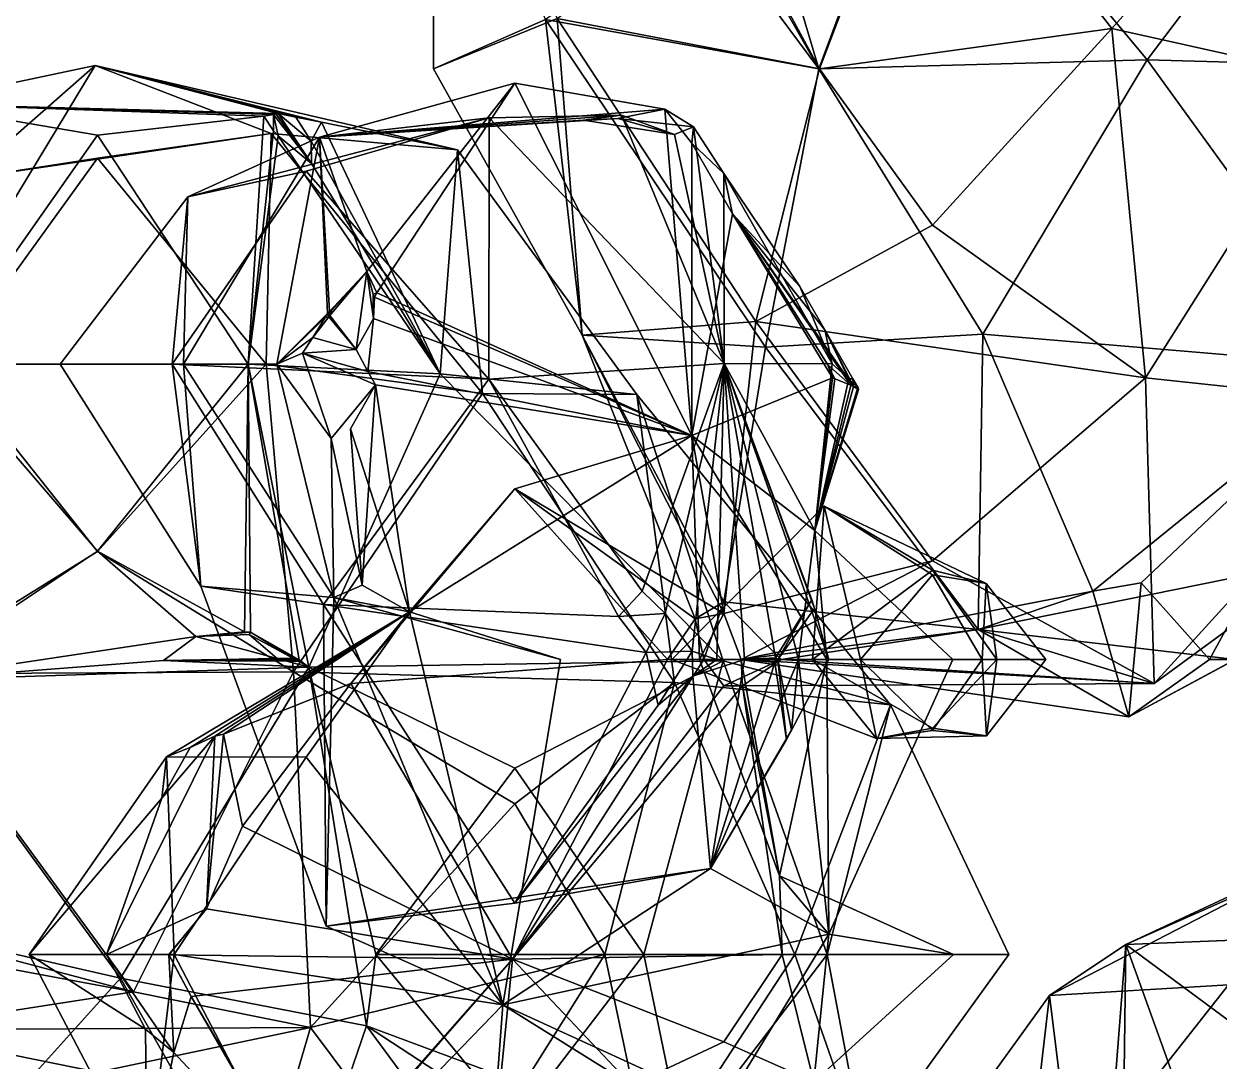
# Model space of a CAD drawing. Extents: x 290095 to 295679, y 4553756 to 4561441.
# Drawn here: x 293909.9 to 293982.1, y 4558704.5 to 4558767.1 of the extents above; entities that cross this region are included whole.
import ezdxf

# ---------------------------------------------------------------- set-up
doc = ezdxf.new("R2010")
doc.units = 0
doc.layers.add('Au_ppm_Pref_-_0_5', color=7, linetype='CONTINUOUS')

msp = doc.modelspace()

# ---------------------------------------------------------------- linework, layer by layer
at = {"layer": 'Au_ppm_Pref_-_0_5'}
for points in [[(293941.434, 4558767.357, 1877.685), (293934.716, 4558784.364, 1883.435), (293934.669, 4558764.377, 1882.766)], [(293942.127, 4558767.402, 1887.952), (293934.669, 4558764.377, 1882.766), (293934.716, 4558784.364, 1883.435)], [(294002.73, 4558764.432, 1811.5), (293988.048, 4558782.644, 1808.85), (293980.462, 4558773.089, 1812.944)], [(293989.311, 4558782.195, 1894.33), (293975.613, 4558766.813, 1893), (293964.378, 4558781.238, 1893.517)], [(293989.311, 4558782.195, 1894.33), (293989.065, 4558763.812, 1888.03), (293975.613, 4558766.813, 1893)], [(293964.378, 4558781.238, 1893.517), (293957.965, 4558764.377, 1891.918), (293952.18, 4558775.039, 1891.09)], [(293954.315, 4558776.488, 1873.91), (293957.915, 4558764.377, 1873.591), (293964.181, 4558781.224, 1872.326)], [(293957.915, 4558764.377, 1873.591), (293977.749, 4558764.909, 1870.562), (293964.181, 4558781.224, 1872.326)], [(293975.613, 4558766.813, 1893), (293957.965, 4558764.377, 1891.918), (293964.378, 4558781.238, 1893.517)], [(293964.181, 4558781.224, 1872.326), (293977.749, 4558764.909, 1870.562), (293989.168, 4558780.019, 1871.994)], [(293989.168, 4558780.019, 1871.994), (293977.749, 4558764.909, 1870.562), (293997.17, 4558764.377, 1873.436)], [(293953.338, 4558772.477, 1874.133), (293957.915, 4558764.377, 1873.591), (293954.315, 4558776.488, 1873.91)], [(293942.127, 4558767.402, 1887.952), (293952.18, 4558775.039, 1891.09), (293957.965, 4558764.377, 1891.918)], [(293957.915, 4558764.377, 1873.591), (293950.86, 4558773.881, 1874.67), (293941.434, 4558767.357, 1877.685)], [(293957.915, 4558764.377, 1873.591), (293953.338, 4558772.477, 1874.133), (293950.86, 4558773.881, 1874.67)], [(293990.22, 4558769.323, 1816.728), (294002.73, 4558764.432, 1811.5), (293980.462, 4558773.089, 1812.944)], [(293943.64, 4558748.298, 1882.766), (293934.669, 4558764.377, 1882.766), (293942.127, 4558767.402, 1887.952)], [(293941.434, 4558767.357, 1877.685), (293934.669, 4558764.377, 1882.766), (293943.64, 4558748.298, 1882.766)], [(293941.434, 4558767.357, 1877.685), (293954.697, 4558747.587, 1877.268), (293957.915, 4558764.377, 1873.591)], [(293954.697, 4558747.587, 1877.268), (293941.434, 4558767.357, 1877.685), (293943.64, 4558748.298, 1882.766)], [(293954.116, 4558749.137, 1887.967), (293942.127, 4558767.402, 1887.952), (293957.965, 4558764.377, 1891.918)], [(293954.116, 4558749.137, 1887.967), (293943.64, 4558748.298, 1882.766), (293942.127, 4558767.402, 1887.952)], [(293964.779, 4558754.938, 1891.852), (293957.965, 4558764.377, 1891.918), (293975.613, 4558766.813, 1893)], [(293977.639, 4558745.72, 1888.131), (293964.779, 4558754.938, 1891.852), (293975.613, 4558766.813, 1893)], [(293977.639, 4558745.72, 1888.131), (293975.613, 4558766.813, 1893), (293989.065, 4558763.812, 1888.03)], [(293967.814, 4558748.371, 1872.922), (293977.749, 4558764.909, 1870.562), (293957.915, 4558764.377, 1873.591)], [(293977.749, 4558764.909, 1870.562), (293967.814, 4558748.371, 1872.922), (293991.168, 4558746.394, 1870.241)], [(293991.168, 4558746.394, 1870.241), (293997.17, 4558764.377, 1873.436), (293977.749, 4558764.909, 1870.562)], [(293903.271, 4558762.272, 1870.887), (293903.269, 4558746.429, 1864.944), (293914.242, 4558764.568, 1865.021)], [(293903.269, 4558746.429, 1864.944), (293906.466, 4558757.754, 1859.009), (293914.242, 4558764.568, 1865.021)], [(293903.271, 4558762.272, 1870.887), (293914.242, 4558764.568, 1865.021), (293925.297, 4558761.686, 1870.599)], [(293924.865, 4558760.471, 1859.313), (293914.242, 4558764.568, 1865.021), (293906.466, 4558757.754, 1859.009)], [(293914.242, 4558764.568, 1865.021), (293926.356, 4558761.466, 1870.126), (293925.297, 4558761.686, 1870.599)], [(293914.242, 4558764.568, 1865.021), (293927.905, 4558761.148, 1869.376), (293926.356, 4558761.466, 1870.126)], [(293936.123, 4558759.486, 1864.948), (293927.905, 4558761.148, 1869.376), (293914.242, 4558764.568, 1865.021)], [(293924.865, 4558760.471, 1859.313), (293936.123, 4558759.486, 1864.948), (293914.242, 4558764.568, 1865.021)], [(293954.116, 4558749.137, 1887.967), (293957.965, 4558764.377, 1891.918), (293964.779, 4558754.938, 1891.852)], [(293967.814, 4558748.371, 1872.922), (293957.915, 4558764.377, 1873.591), (293954.697, 4558747.587, 1877.268)], [(293927.777, 4558760.253, 1895.645), (293930.641, 4558752.138, 1890.233), (293939.581, 4558763.513, 1888.993)], [(293927.777, 4558760.253, 1895.645), (293939.581, 4558763.513, 1888.993), (293948.628, 4558761.94, 1893.783)], [(293939.581, 4558763.513, 1888.993), (293930.641, 4558752.138, 1890.233), (293931.24, 4558750.859, 1889.279)], [(293931.24, 4558750.859, 1889.279), (293950.263, 4558742.247, 1889.515), (293939.581, 4558763.513, 1888.993)], [(293939.581, 4558763.513, 1888.993), (293950.263, 4558742.247, 1889.515), (293948.628, 4558761.94, 1893.783)], [(293977.639, 4558745.72, 1888.131), (293989.065, 4558763.812, 1888.03), (293993.427, 4558744.035, 1882.643)], [(293925.297, 4558761.686, 1870.599), (293925.147, 4558761.649, 1870.69), (293903.271, 4558762.272, 1870.887)], [(293924.998, 4558761.625, 1870.776), (293903.271, 4558762.272, 1870.887), (293925.147, 4558761.649, 1870.69)], [(293924.428, 4558761.52, 1871.139), (293903.271, 4558762.272, 1870.887), (293924.998, 4558761.625, 1870.776)], [(293924.428, 4558761.52, 1871.139), (293914.383, 4558760.363, 1875.489), (293903.271, 4558762.272, 1870.887)], [(293904.661, 4558746.559, 1875.47), (293903.271, 4558762.272, 1870.887), (293914.383, 4558760.363, 1875.489)], [(293945.788, 4558761.378, 1894.843), (293927.777, 4558760.253, 1895.645), (293948.628, 4558761.94, 1893.783)], [(293948.628, 4558761.94, 1893.783), (293950.358, 4558760.878, 1894.952), (293945.788, 4558761.378, 1894.843)], [(293948.628, 4558761.94, 1893.783), (293950.263, 4558742.247, 1889.515), (293950.257, 4558759.889, 1894.177)], [(293950.257, 4558759.889, 1894.177), (293950.358, 4558760.878, 1894.952), (293948.628, 4558761.94, 1893.783)], [(293923.472, 4558746.559, 1875.172), (293914.383, 4558760.363, 1875.489), (293924.428, 4558761.52, 1871.139)], [(293927.777, 4558760.253, 1895.645), (293938.025, 4558761.415, 1900.33), (293919.843, 4558756.654, 1900.584)], [(293919.843, 4558756.654, 1900.584), (293938.025, 4558761.415, 1900.33), (293926.982, 4558758.207, 1904.467)], [(293923.472, 4558746.559, 1875.172), (293924.428, 4558761.52, 1871.139), (293925.011, 4558760.634, 1871.119)], [(293924.998, 4558761.625, 1870.776), (293925.011, 4558760.634, 1871.119), (293924.428, 4558761.52, 1871.139)], [(293925.147, 4558761.649, 1870.69), (293927.292, 4558758.668, 1870.627), (293924.998, 4558761.625, 1870.776)], [(293927.292, 4558758.668, 1870.627), (293925.299, 4558760.331, 1871.076), (293924.998, 4558761.625, 1870.776)], [(293924.998, 4558761.625, 1870.776), (293925.299, 4558760.331, 1871.076), (293925.011, 4558760.634, 1871.119)], [(293925.297, 4558761.686, 1870.599), (293927.292, 4558758.668, 1870.627), (293925.147, 4558761.649, 1870.69)], [(293927.283, 4558760.004, 1870.16), (293927.292, 4558758.668, 1870.627), (293925.297, 4558761.686, 1870.599)], [(293926.356, 4558761.466, 1870.126), (293927.283, 4558760.004, 1870.16), (293925.297, 4558761.686, 1870.599)], [(293927.905, 4558761.148, 1869.376), (293927.283, 4558760.004, 1870.16), (293926.356, 4558761.466, 1870.126)], [(293938.025, 4558761.415, 1900.33), (293937.997, 4558745.656, 1905.476), (293926.982, 4558758.207, 1904.467)], [(293927.905, 4558761.148, 1869.376), (293935.068, 4558745.969, 1870.37), (293927.283, 4558760.004, 1870.16)], [(293927.777, 4558760.253, 1895.645), (293943.718, 4558761.277, 1895.217), (293946.002, 4558761.573, 1896.622)], [(293927.777, 4558760.253, 1895.645), (293946.002, 4558761.573, 1896.622), (293938.025, 4558761.415, 1900.33)], [(293927.777, 4558760.253, 1895.645), (293945.788, 4558761.378, 1894.843), (293943.718, 4558761.277, 1895.217)], [(293927.905, 4558761.148, 1869.376), (293936.123, 4558759.486, 1864.948), (293935.068, 4558745.969, 1870.37)], [(293937.997, 4558745.656, 1905.476), (293938.025, 4558761.415, 1900.33), (293952.203, 4558746.596, 1900.598)], [(293946.002, 4558761.573, 1896.622), (293952.203, 4558746.596, 1900.598), (293938.025, 4558761.415, 1900.33)], [(293943.718, 4558761.277, 1895.217), (293949.209, 4558760.415, 1895.686), (293946.002, 4558761.573, 1896.622)], [(293943.718, 4558761.277, 1895.217), (293945.788, 4558761.378, 1894.843), (293949.209, 4558760.415, 1895.686)], [(293950.357, 4558760.878, 1894.952), (293949.209, 4558760.415, 1895.686), (293945.788, 4558761.378, 1894.843)], [(293945.788, 4558761.378, 1894.843), (293950.358, 4558760.878, 1894.952), (293950.357, 4558760.878, 1894.952)], [(293946.002, 4558761.573, 1896.622), (293949.209, 4558760.415, 1895.686), (293952.203, 4558746.596, 1900.598)], [(293904.661, 4558746.559, 1875.47), (293914.383, 4558760.363, 1875.489), (293923.472, 4558746.559, 1875.172)], [(293924.865, 4558760.471, 1859.313), (293906.466, 4558757.754, 1859.009), (293914.383, 4558758.985, 1854.866)], [(293924.865, 4558760.471, 1859.313), (293914.383, 4558758.985, 1854.866), (293924.575, 4558746.559, 1854.204)], [(293923.472, 4558746.559, 1875.172), (293925.011, 4558760.634, 1871.119), (293925.299, 4558760.331, 1871.076)], [(293925.299, 4558760.331, 1871.076), (293935.068, 4558745.969, 1870.37), (293923.472, 4558746.559, 1875.172)], [(293937.627, 4558744.79, 1859.07), (293924.865, 4558760.471, 1859.313), (293924.575, 4558746.559, 1854.204)], [(293937.627, 4558744.79, 1859.07), (293936.123, 4558759.486, 1864.948), (293924.865, 4558760.471, 1859.313)], [(293927.292, 4558758.668, 1870.627), (293935.068, 4558745.969, 1870.37), (293925.299, 4558760.331, 1871.076)], [(293950.357, 4558760.878, 1894.952), (293952.203, 4558746.596, 1900.598), (293949.209, 4558760.415, 1895.686)], [(293952.187, 4558758.058, 1895.047), (293950.358, 4558760.878, 1894.952), (293950.257, 4558759.889, 1894.177)], [(293950.358, 4558760.878, 1894.952), (293952.187, 4558758.058, 1895.047), (293950.357, 4558760.878, 1894.952)], [(293952.187, 4558758.058, 1895.047), (293952.203, 4558746.596, 1900.598), (293950.357, 4558760.878, 1894.952)], [(293927.777, 4558760.253, 1895.645), (293919.574, 4558746.559, 1895.976), (293925.199, 4558746.559, 1891.773)], [(293927.777, 4558760.253, 1895.645), (293919.843, 4558756.654, 1900.584), (293919.574, 4558746.559, 1895.976)], [(293925.199, 4558746.559, 1891.773), (293928.266, 4558749.608, 1890.772), (293927.777, 4558760.253, 1895.645)], [(293927.283, 4558760.004, 1870.16), (293935.068, 4558745.969, 1870.37), (293927.292, 4558758.668, 1870.627)], [(293927.777, 4558760.253, 1895.645), (293928.266, 4558749.608, 1890.772), (293928.391, 4558749.736, 1890.742)], [(293927.777, 4558760.253, 1895.645), (293928.391, 4558749.736, 1890.742), (293930.641, 4558752.138, 1890.233)], [(293950.263, 4558742.247, 1889.515), (293952.709, 4558755.623, 1893.979), (293950.257, 4558759.889, 1894.177)], [(293952.709, 4558755.623, 1893.979), (293952.187, 4558758.058, 1895.047), (293950.257, 4558759.889, 1894.177)], [(293906.466, 4558757.754, 1859.009), (293905.386, 4558746.559, 1854.768), (293914.383, 4558758.985, 1854.866)], [(293914.383, 4558758.985, 1854.866), (293905.386, 4558746.559, 1854.768), (293924.575, 4558746.559, 1854.204)], [(293935.068, 4558745.969, 1870.37), (293936.123, 4558759.486, 1864.948), (293946.94, 4558744.721, 1864.948)], [(293937.627, 4558744.79, 1859.07), (293946.94, 4558744.721, 1864.948), (293936.123, 4558759.486, 1864.948)], [(293919.843, 4558756.654, 1900.584), (293926.982, 4558758.207, 1904.467), (293918.886, 4558746.559, 1904.401)], [(293937.997, 4558745.656, 1905.476), (293918.886, 4558746.559, 1904.401), (293926.982, 4558758.207, 1904.467)], [(293958.736, 4558746.568, 1896.066), (293952.187, 4558758.058, 1895.047), (293956.773, 4558751.244, 1895.162)], [(293952.203, 4558746.596, 1900.598), (293952.187, 4558758.058, 1895.047), (293958.736, 4558746.568, 1896.066)], [(293952.187, 4558758.058, 1895.047), (293952.709, 4558755.623, 1893.979), (293956.773, 4558751.244, 1895.162)], [(293919.574, 4558746.559, 1895.976), (293919.843, 4558756.654, 1900.584), (293912.132, 4558746.559, 1900.584)], [(293912.132, 4558746.559, 1900.584), (293919.843, 4558756.654, 1900.584), (293918.886, 4558746.559, 1904.401)], [(293958.753, 4558745.726, 1893.654), (293952.709, 4558755.623, 1893.979), (293950.263, 4558742.247, 1889.515)], [(293958.456, 4558746.51, 1893.749), (293952.709, 4558755.623, 1893.979), (293958.753, 4558745.726, 1893.654)], [(293952.709, 4558755.623, 1893.979), (293958.456, 4558746.51, 1893.749), (293959.852, 4558745.293, 1894.343)], [(293959.852, 4558745.293, 1894.343), (293960.015, 4558745.207, 1894.448), (293952.709, 4558755.623, 1893.979)], [(293956.773, 4558751.244, 1895.162), (293952.709, 4558755.623, 1893.979), (293958.289, 4558748.617, 1894.955)], [(293958.289, 4558748.617, 1894.955), (293952.709, 4558755.623, 1893.979), (293960.015, 4558745.207, 1894.448)], [(293977.639, 4558745.72, 1888.131), (293954.116, 4558749.137, 1887.967), (293964.779, 4558754.938, 1891.852)], [(293928.391, 4558749.736, 1890.742), (293928.516, 4558749.785, 1890.677), (293930.641, 4558752.138, 1890.233)], [(293930.641, 4558752.138, 1890.233), (293928.516, 4558749.785, 1890.677), (293928.411, 4558749.485, 1890.653)], [(293930.641, 4558752.138, 1890.233), (293928.411, 4558749.485, 1890.653), (293929.99, 4558747.448, 1889.358)], [(293931.046, 4558749.317, 1889.316), (293930.641, 4558752.138, 1890.233), (293929.99, 4558747.448, 1889.358)], [(293930.641, 4558752.138, 1890.233), (293931.046, 4558749.317, 1889.316), (293931.026, 4558750.774, 1889.389)], [(293931.24, 4558750.859, 1889.279), (293930.641, 4558752.138, 1890.233), (293931.026, 4558750.774, 1889.389)], [(293958.289, 4558748.617, 1894.955), (293958.736, 4558746.568, 1896.066), (293956.773, 4558751.244, 1895.162)], [(293931.026, 4558750.774, 1889.389), (293931.103, 4558750.594, 1889.286), (293931.24, 4558750.859, 1889.279)], [(293931.072, 4558750.534, 1889.287), (293931.026, 4558750.774, 1889.389), (293931.046, 4558749.317, 1889.316)], [(293931.026, 4558750.774, 1889.389), (293931.072, 4558750.534, 1889.287), (293931.103, 4558750.594, 1889.286)], [(293931.046, 4558749.317, 1889.316), (293931.103, 4558750.594, 1889.286), (293931.072, 4558750.534, 1889.287)], [(293950.263, 4558742.247, 1889.515), (293931.103, 4558750.594, 1889.286), (293931.046, 4558749.317, 1889.316)], [(293931.103, 4558750.594, 1889.286), (293950.263, 4558742.247, 1889.515), (293931.24, 4558750.859, 1889.279)], [(293928.118, 4558749.366, 1890.781), (293928.266, 4558749.608, 1890.772), (293925.199, 4558746.559, 1891.773)], [(293928.118, 4558749.366, 1890.781), (293928.354, 4558749.412, 1890.662), (293928.266, 4558749.608, 1890.772)], [(293928.354, 4558749.412, 1890.662), (293928.391, 4558749.736, 1890.742), (293928.266, 4558749.608, 1890.772)], [(293928.354, 4558749.412, 1890.662), (293928.411, 4558749.485, 1890.653), (293928.391, 4558749.736, 1890.742)], [(293929.99, 4558747.448, 1889.358), (293928.411, 4558749.485, 1890.653), (293928.354, 4558749.412, 1890.662)], [(293928.391, 4558749.736, 1890.742), (293928.411, 4558749.485, 1890.653), (293928.516, 4558749.785, 1890.677)], [(293925.199, 4558746.559, 1891.773), (293927.377, 4558748.157, 1890.822), (293928.118, 4558749.366, 1890.781)], [(293928.354, 4558749.412, 1890.662), (293927.377, 4558748.157, 1890.822), (293929.99, 4558747.448, 1889.358)], [(293927.377, 4558748.157, 1890.822), (293928.354, 4558749.412, 1890.662), (293928.118, 4558749.366, 1890.781)], [(293929.99, 4558747.448, 1889.358), (293930.699, 4558746.106, 1889.391), (293931.046, 4558749.317, 1889.316)], [(293950.263, 4558742.247, 1889.515), (293931.046, 4558749.317, 1889.316), (293930.699, 4558746.106, 1889.391)], [(293952.18, 4558731.514, 1883.69), (293943.64, 4558748.298, 1882.766), (293954.116, 4558749.137, 1887.967)], [(293952.18, 4558731.514, 1883.69), (293954.116, 4558749.137, 1887.967), (293964.779, 4558734.677, 1886.727)], [(293977.639, 4558745.72, 1888.131), (293964.779, 4558734.677, 1886.727), (293954.116, 4558749.137, 1887.967)], [(293926.762, 4558747.223, 1890.886), (293927.377, 4558748.157, 1890.822), (293925.199, 4558746.559, 1891.773)], [(293927.377, 4558748.157, 1890.822), (293926.762, 4558747.223, 1890.886), (293929.99, 4558747.448, 1889.358)], [(293952.18, 4558731.514, 1883.69), (293950.451, 4558731.185, 1882.766), (293943.64, 4558748.298, 1882.766)], [(293952.18, 4558732.217, 1881.607), (293954.697, 4558747.587, 1877.268), (293943.64, 4558748.298, 1882.766)], [(293952.18, 4558732.217, 1881.607), (293943.64, 4558748.298, 1882.766), (293950.451, 4558731.185, 1882.766)], [(293967.814, 4558748.371, 1872.922), (293954.697, 4558747.587, 1877.268), (293967.533, 4558730.534, 1876.126)], [(293959.984, 4558745.677, 1894.724), (293958.289, 4558748.617, 1894.955), (293960.015, 4558745.207, 1894.448)], [(293959.723, 4558745.663, 1895.188), (293958.736, 4558746.568, 1896.066), (293958.289, 4558748.617, 1894.955)], [(293959.984, 4558745.677, 1894.724), (293959.723, 4558745.663, 1895.188), (293958.289, 4558748.617, 1894.955)], [(293974.465, 4558732.861, 1870.887), (293967.814, 4558748.371, 1872.922), (293967.533, 4558730.534, 1876.126)], [(293991.168, 4558746.394, 1870.241), (293967.814, 4558748.371, 1872.922), (293974.465, 4558732.861, 1870.887)], [(293926.762, 4558747.223, 1890.886), (293930.699, 4558746.106, 1889.391), (293929.99, 4558747.448, 1889.358)], [(293952.18, 4558732.217, 1881.607), (293967.533, 4558730.534, 1876.126), (293954.697, 4558747.587, 1877.268)], [(293928.483, 4558742.078, 1891.466), (293926.762, 4558747.223, 1890.886), (293925.199, 4558746.559, 1891.773)], [(293928.483, 4558742.078, 1891.466), (293931.156, 4558745.315, 1889.393), (293926.762, 4558747.223, 1890.886)], [(293930.699, 4558746.106, 1889.391), (293926.762, 4558747.223, 1890.886), (293931.156, 4558745.315, 1889.393)], [(293952.203, 4558746.596, 1900.598), (293947.253, 4558732.846, 1905.569), (293937.997, 4558745.656, 1905.476)], [(293952.203, 4558746.596, 1900.598), (293948.65, 4558731.518, 1905.436), (293947.253, 4558732.846, 1905.569)], [(293952.203, 4558746.596, 1900.598), (293950.276, 4558729.243, 1905.458), (293948.65, 4558731.518, 1905.436)], [(293951.772, 4558728.741, 1904.695), (293950.276, 4558729.243, 1905.458), (293952.203, 4558746.596, 1900.598)], [(293952.203, 4558746.596, 1900.598), (293953.437, 4558728.741, 1903.726), (293951.772, 4558728.741, 1904.695)], [(293955.3, 4558728.842, 1902.621), (293952.203, 4558746.596, 1900.598), (293957.5, 4558732.337, 1900.587)], [(293953.437, 4558728.741, 1903.726), (293952.203, 4558746.596, 1900.598), (293955.3, 4558728.842, 1902.621)], [(293957.652, 4558731.808, 1900.507), (293952.203, 4558746.596, 1900.598), (293958.531, 4558728.741, 1900.041)], [(293952.203, 4558746.596, 1900.598), (293956.695, 4558728.741, 1896.773), (293958.531, 4558728.741, 1900.041)], [(293957.5, 4558732.337, 1900.587), (293952.203, 4558746.596, 1900.598), (293957.652, 4558731.808, 1900.507)], [(293957.682, 4558736.522, 1894.645), (293952.203, 4558746.596, 1900.598), (293958.736, 4558746.568, 1896.066)], [(293957.682, 4558736.522, 1894.645), (293956.695, 4558728.741, 1896.773), (293952.203, 4558746.596, 1900.598)], [(293957.682, 4558736.522, 1894.645), (293958.736, 4558746.568, 1896.066), (293959.723, 4558745.663, 1895.188)], [(293902.501, 4558727.872, 1859.163), (293914.383, 4558735.249, 1855.239), (293905.386, 4558746.559, 1854.768)], [(293904.661, 4558746.559, 1875.47), (293914.383, 4558735.272, 1874.649), (293902.653, 4558727.462, 1870.051)], [(293904.661, 4558746.559, 1875.47), (293923.472, 4558746.559, 1875.172), (293914.383, 4558735.272, 1874.649)], [(293924.575, 4558746.559, 1854.204), (293905.386, 4558746.559, 1854.768), (293914.383, 4558735.249, 1855.239)], [(293919.574, 4558746.559, 1895.976), (293912.132, 4558746.559, 1900.584), (293920.629, 4558733.155, 1900.584)], [(293920.629, 4558733.155, 1900.584), (293912.132, 4558746.559, 1900.584), (293918.886, 4558746.559, 1904.401)], [(293923.248, 4558730.408, 1871.881), (293914.383, 4558735.272, 1874.649), (293923.472, 4558746.559, 1875.172)], [(293924.575, 4558746.559, 1854.204), (293914.383, 4558735.249, 1855.239), (293926.206, 4558727.979, 1857.459)], [(293920.629, 4558733.155, 1900.584), (293918.886, 4558746.559, 1904.401), (293928.028, 4558732.057, 1904.925)], [(293928.028, 4558732.057, 1904.925), (293918.886, 4558746.559, 1904.401), (293937.997, 4558745.656, 1905.476)], [(293925.199, 4558746.559, 1891.773), (293919.574, 4558746.559, 1895.976), (293928.648, 4558732.478, 1895.942)], [(293928.648, 4558732.478, 1895.942), (293919.574, 4558746.559, 1895.976), (293920.629, 4558733.155, 1900.584)], [(293923.472, 4558746.559, 1875.172), (293923.625, 4558730.387, 1871.801), (293923.248, 4558730.408, 1871.881)], [(293923.472, 4558746.559, 1875.172), (293926.55, 4558728.713, 1870.874), (293923.625, 4558730.387, 1871.801)], [(293923.472, 4558746.559, 1875.172), (293927.138, 4558728.274, 1870.666), (293926.55, 4558728.713, 1870.874)], [(293927.138, 4558728.274, 1870.666), (293923.472, 4558746.559, 1875.172), (293935.068, 4558745.969, 1870.37)], [(293937.627, 4558744.79, 1859.07), (293924.575, 4558746.559, 1854.204), (293926.206, 4558727.979, 1857.459)], [(293928.648, 4558732.478, 1895.942), (293928.483, 4558742.078, 1891.466), (293925.199, 4558746.559, 1891.773)], [(293952.145, 4558728.661, 1870.874), (293927.138, 4558728.274, 1870.666), (293935.068, 4558745.969, 1870.37)], [(293930.699, 4558746.106, 1889.391), (293931.156, 4558745.315, 1889.393), (293950.263, 4558742.247, 1889.515)], [(293952.145, 4558728.661, 1870.874), (293935.068, 4558745.969, 1870.37), (293946.94, 4558744.721, 1864.948)], [(293958.753, 4558745.726, 1893.654), (293958.894, 4558745.671, 1893.742), (293958.456, 4558746.51, 1893.749)], [(293958.456, 4558746.51, 1893.749), (293958.894, 4558745.671, 1893.742), (293959.852, 4558745.293, 1894.343)], [(293974.465, 4558732.861, 1870.887), (293977.379, 4558733.367, 1869.345), (293991.168, 4558746.394, 1870.241)], [(293977.379, 4558733.367, 1869.345), (293981.506, 4558728.741, 1868.942), (293991.168, 4558746.394, 1870.241)], [(293983.069, 4558728.741, 1870.887), (293991.168, 4558746.394, 1870.241), (293981.506, 4558728.741, 1868.942)], [(293937.997, 4558745.656, 1905.476), (293945.834, 4558731.321, 1905.497), (293928.028, 4558732.057, 1904.925)], [(293930.363, 4558733.208, 1892.96), (293931.156, 4558745.315, 1889.393), (293928.483, 4558742.078, 1891.466)], [(293931.156, 4558745.315, 1889.393), (293929.664, 4558742.648, 1889.379), (293933.217, 4558731.607, 1889.385)], [(293930.363, 4558733.208, 1892.96), (293929.664, 4558742.648, 1889.379), (293931.156, 4558745.315, 1889.393)], [(293931.156, 4558745.315, 1889.393), (293933.217, 4558731.607, 1889.385), (293950.263, 4558742.247, 1889.515)], [(293947.253, 4558732.846, 1905.569), (293945.834, 4558731.321, 1905.497), (293937.997, 4558745.656, 1905.476)], [(293950.263, 4558742.247, 1889.515), (293957.682, 4558736.522, 1894.645), (293958.753, 4558745.726, 1893.654)], [(293958.753, 4558745.726, 1893.654), (293957.682, 4558736.522, 1894.645), (293958.894, 4558745.671, 1893.742)], [(293959.852, 4558745.293, 1894.343), (293958.894, 4558745.671, 1893.742), (293957.682, 4558736.522, 1894.645)], [(293960.28, 4558745.152, 1894.693), (293957.682, 4558736.522, 1894.645), (293959.723, 4558745.663, 1895.188)], [(293957.682, 4558736.522, 1894.645), (293960.015, 4558745.207, 1894.448), (293959.852, 4558745.293, 1894.343)], [(293960.015, 4558745.207, 1894.448), (293957.682, 4558736.522, 1894.645), (293960.308, 4558745.016, 1894.645)], [(293960.308, 4558745.016, 1894.645), (293957.682, 4558736.522, 1894.645), (293960.28, 4558745.152, 1894.693)], [(293960.28, 4558745.152, 1894.693), (293959.723, 4558745.663, 1895.188), (293959.984, 4558745.677, 1894.724)], [(293959.984, 4558745.677, 1894.724), (293960.015, 4558745.207, 1894.448), (293960.276, 4558745.171, 1894.684)], [(293960.276, 4558745.171, 1894.684), (293960.28, 4558745.152, 1894.693), (293959.984, 4558745.677, 1894.724)], [(293960.276, 4558745.171, 1894.684), (293960.015, 4558745.207, 1894.448), (293960.308, 4558745.016, 1894.645)], [(293960.276, 4558745.171, 1894.684), (293960.308, 4558745.016, 1894.645), (293960.289, 4558745.144, 1894.685)], [(293960.276, 4558745.171, 1894.684), (293960.289, 4558745.144, 1894.685), (293960.28, 4558745.152, 1894.693)], [(293960.289, 4558745.144, 1894.685), (293960.308, 4558745.016, 1894.645), (293960.28, 4558745.152, 1894.693)], [(293977.639, 4558745.72, 1888.131), (293978.152, 4558727.29, 1882.703), (293964.779, 4558734.677, 1886.727)], [(293977.639, 4558745.72, 1888.131), (293993.427, 4558744.035, 1882.643), (293978.152, 4558727.29, 1882.703)], [(293937.627, 4558744.79, 1859.07), (293926.206, 4558727.979, 1857.459), (293949.205, 4558727.349, 1859.206)], [(293937.627, 4558744.79, 1859.07), (293949.205, 4558727.349, 1859.206), (293946.94, 4558744.721, 1864.948)], [(293952.145, 4558728.661, 1870.874), (293946.94, 4558744.721, 1864.948), (293962.257, 4558725.988, 1864.948)], [(293962.257, 4558725.988, 1864.948), (293946.94, 4558744.721, 1864.948), (293949.205, 4558727.349, 1859.206)], [(293978.152, 4558727.29, 1882.703), (293993.427, 4558744.035, 1882.643), (293988.374, 4558734.776, 1875.571)], [(293929.664, 4558742.648, 1889.379), (293930.363, 4558733.208, 1892.96), (293933.217, 4558731.607, 1889.385)], [(293933.217, 4558731.607, 1889.385), (293939.581, 4558739.034, 1885.274), (293950.263, 4558742.247, 1889.515)], [(293952.18, 4558731.514, 1883.69), (293950.263, 4558742.247, 1889.515), (293939.581, 4558739.034, 1885.274)], [(293952.18, 4558731.514, 1883.69), (293950.725, 4558728.741, 1888.705), (293950.263, 4558742.247, 1889.515)], [(293958.397, 4558728.741, 1891.714), (293957.682, 4558736.522, 1894.645), (293950.263, 4558742.247, 1889.515)], [(293950.725, 4558728.741, 1888.705), (293958.397, 4558728.741, 1891.714), (293950.263, 4558742.247, 1889.515)], [(293928.648, 4558732.478, 1895.942), (293930.363, 4558733.208, 1892.96), (293928.483, 4558742.078, 1891.466)], [(293933.217, 4558731.607, 1889.385), (293929.676, 4558727.294, 1884.518), (293939.581, 4558739.034, 1885.274)], [(293948.788, 4558728.741, 1882.766), (293939.581, 4558739.034, 1885.274), (293929.676, 4558727.294, 1884.518)], [(293952.18, 4558731.514, 1883.69), (293939.581, 4558739.034, 1885.274), (293950.451, 4558731.185, 1882.766)], [(293948.788, 4558728.741, 1882.766), (293950.451, 4558731.185, 1882.766), (293939.581, 4558739.034, 1885.274)], [(293949.043, 4558728.741, 1936.22), (293958.24, 4558737.989, 1936.22), (293957.542, 4558728.741, 1939.632)], [(293958.24, 4558737.989, 1936.22), (293949.043, 4558728.741, 1936.22), (293960.427, 4558728.741, 1934.168)], [(293958.24, 4558737.989, 1936.22), (293964.779, 4558734.123, 1938.014), (293957.542, 4558728.741, 1939.632)], [(293958.24, 4558737.989, 1936.22), (293968.018, 4558733.321, 1936.22), (293964.779, 4558734.123, 1938.014)], [(293958.24, 4558737.989, 1936.22), (293960.427, 4558728.741, 1934.168), (293964.779, 4558733.847, 1934.518)], [(293968.018, 4558733.321, 1936.22), (293958.24, 4558737.989, 1936.22), (293964.779, 4558733.847, 1934.518)], [(293966.004, 4558728.741, 1894.645), (293956.695, 4558728.741, 1896.773), (293957.682, 4558736.522, 1894.645)], [(293966.004, 4558728.741, 1894.645), (293957.682, 4558736.522, 1894.645), (293958.397, 4558728.741, 1891.714)], [(293926.206, 4558727.979, 1857.459), (293914.383, 4558735.249, 1855.239), (293902.501, 4558727.872, 1859.163)], [(293914.383, 4558735.272, 1874.649), (293920.322, 4558730.114, 1871.693), (293902.653, 4558727.462, 1870.051)], [(293914.383, 4558735.272, 1874.649), (293923.248, 4558730.408, 1871.881), (293920.322, 4558730.114, 1871.693)], [(293952.18, 4558731.514, 1883.69), (293964.779, 4558734.677, 1886.727), (293953.243, 4558728.741, 1883.267)], [(293953.243, 4558728.741, 1883.267), (293964.779, 4558734.677, 1886.727), (293978.152, 4558727.29, 1882.703)], [(293967.533, 4558730.534, 1876.126), (293978.152, 4558727.29, 1882.703), (293988.374, 4558734.776, 1875.571)], [(293967.533, 4558730.534, 1876.126), (293988.374, 4558734.776, 1875.571), (293983.05, 4558728.741, 1873.561)], [(293968.661, 4558728.741, 1938.05), (293957.542, 4558728.741, 1939.632), (293964.779, 4558734.123, 1938.014)], [(293967.785, 4558728.741, 1934.803), (293964.779, 4558733.847, 1934.518), (293960.427, 4558728.741, 1934.168)], [(293968.018, 4558733.321, 1936.22), (293968.661, 4558728.741, 1938.05), (293964.779, 4558734.123, 1938.014)], [(293967.785, 4558728.741, 1934.803), (293968.018, 4558733.321, 1936.22), (293964.779, 4558733.847, 1934.518)], [(293928.193, 4558712.635, 1900.584), (293920.629, 4558733.155, 1900.584), (293928.028, 4558732.057, 1904.925)], [(293920.629, 4558733.155, 1900.584), (293928.193, 4558712.635, 1900.584), (293928.648, 4558732.478, 1895.942)], [(293928.648, 4558732.478, 1895.942), (293933.217, 4558731.607, 1889.385), (293930.363, 4558733.208, 1892.96)], [(293974.465, 4558732.861, 1870.887), (293967.533, 4558730.534, 1876.126), (293953.169, 4558728.741, 1870.887)], [(293974.465, 4558732.861, 1870.887), (293953.169, 4558728.741, 1870.887), (293976.635, 4558725.277, 1870.645)], [(293967.785, 4558728.741, 1934.803), (293971.613, 4558728.741, 1936.22), (293968.018, 4558733.321, 1936.22)], [(293968.018, 4558733.321, 1936.22), (293971.613, 4558728.741, 1936.22), (293968.661, 4558728.741, 1938.05)], [(293974.465, 4558732.861, 1870.887), (293976.635, 4558725.277, 1870.645), (293977.379, 4558733.367, 1869.345)], [(293977.379, 4558733.367, 1869.345), (293976.635, 4558725.277, 1870.645), (293981.506, 4558728.741, 1868.942)], [(293928.648, 4558732.478, 1895.942), (293928.193, 4558712.635, 1900.584), (293938.845, 4558707.886, 1894.99)], [(293928.648, 4558732.478, 1895.942), (293938.845, 4558707.886, 1894.99), (293942.321, 4558728.741, 1894.645)], [(293942.321, 4558728.741, 1894.645), (293933.217, 4558731.607, 1889.385), (293928.648, 4558732.478, 1895.942)], [(293947.253, 4558732.846, 1905.569), (293948.65, 4558731.518, 1905.436), (293945.834, 4558731.321, 1905.497)], [(293950.979, 4558728.741, 1882.2), (293952.18, 4558732.217, 1881.607), (293950.451, 4558731.185, 1882.766)], [(293950.979, 4558728.741, 1882.2), (293955.643, 4558728.741, 1881.134), (293952.18, 4558732.217, 1881.607)], [(293952.18, 4558732.217, 1881.607), (293955.643, 4558728.741, 1881.134), (293967.533, 4558730.534, 1876.126)], [(293955.3, 4558728.842, 1902.621), (293957.5, 4558732.337, 1900.587), (293955.457, 4558728.741, 1902.502)], [(293957.5, 4558732.337, 1900.587), (293957.652, 4558731.808, 1900.507), (293955.457, 4558728.741, 1902.502)], [(293919.987, 4558723.428, 1888.163), (293933.217, 4558731.607, 1889.385), (293918.546, 4558722.853, 1888.705)], [(293918.546, 4558722.853, 1888.705), (293933.217, 4558731.607, 1889.385), (293926.982, 4558722.835, 1892.676)], [(293921.461, 4558724.098, 1887.783), (293933.217, 4558731.607, 1889.385), (293919.987, 4558723.428, 1888.163)], [(293921.981, 4558724.224, 1887.413), (293933.217, 4558731.607, 1889.385), (293921.461, 4558724.098, 1887.783)], [(293921.981, 4558724.224, 1887.413), (293929.676, 4558727.294, 1884.518), (293933.217, 4558731.607, 1889.385)], [(293938.845, 4558707.886, 1894.99), (293926.982, 4558722.835, 1892.676), (293933.217, 4558731.607, 1889.385)], [(293945.834, 4558731.321, 1905.497), (293947.505, 4558729.146, 1905.517), (293928.028, 4558732.057, 1904.925)], [(293939.581, 4558714.02, 1905.491), (293928.028, 4558732.057, 1904.925), (293947.505, 4558729.146, 1905.517)], [(293928.193, 4558712.635, 1900.584), (293928.028, 4558732.057, 1904.925), (293939.581, 4558714.02, 1905.491)], [(293942.321, 4558728.741, 1894.645), (293938.845, 4558707.886, 1894.99), (293933.217, 4558731.607, 1889.385)], [(293947.505, 4558729.146, 1905.517), (293945.834, 4558731.321, 1905.497), (293948.65, 4558731.518, 1905.436)], [(293947.505, 4558729.146, 1905.517), (293948.65, 4558731.518, 1905.436), (293950.276, 4558729.243, 1905.458)], [(293952.18, 4558731.514, 1883.69), (293953.243, 4558728.741, 1883.267), (293950.725, 4558728.741, 1888.705)], [(293957.652, 4558731.808, 1900.507), (293958.531, 4558728.741, 1900.041), (293955.457, 4558728.741, 1902.502)], [(293950.979, 4558728.741, 1882.2), (293950.451, 4558731.185, 1882.766), (293948.788, 4558728.741, 1882.766)], [(293918.363, 4558728.673, 1870.846), (293902.653, 4558727.462, 1870.051), (293920.322, 4558730.114, 1871.693)], [(293925.221, 4558728.791, 1870.955), (293918.363, 4558728.673, 1870.846), (293920.322, 4558730.114, 1871.693)], [(293923.248, 4558730.408, 1871.881), (293923.625, 4558730.387, 1871.801), (293920.322, 4558730.114, 1871.693)], [(293920.322, 4558730.114, 1871.693), (293923.625, 4558730.387, 1871.801), (293923.548, 4558730.244, 1871.787)], [(293925.221, 4558728.791, 1870.955), (293920.322, 4558730.114, 1871.693), (293923.548, 4558730.244, 1871.787)], [(293923.548, 4558730.244, 1871.787), (293923.625, 4558730.387, 1871.801), (293926.165, 4558728.808, 1870.97)], [(293926.165, 4558728.808, 1870.97), (293925.221, 4558728.791, 1870.955), (293923.548, 4558730.244, 1871.787)], [(293923.625, 4558730.387, 1871.801), (293926.55, 4558728.713, 1870.874), (293926.308, 4558728.773, 1870.934)], [(293926.165, 4558728.808, 1870.97), (293923.625, 4558730.387, 1871.801), (293926.308, 4558728.773, 1870.934)], [(293967.533, 4558730.534, 1876.126), (293976.635, 4558725.277, 1870.645), (293953.169, 4558728.741, 1870.887)], [(293955.643, 4558728.741, 1881.134), (293978.152, 4558727.29, 1882.703), (293967.533, 4558730.534, 1876.126)], [(293967.533, 4558730.534, 1876.126), (293983.05, 4558728.741, 1873.561), (293976.635, 4558725.277, 1870.645)], [(293927.138, 4558728.274, 1870.666), (293902.653, 4558727.462, 1870.051), (293918.363, 4558728.673, 1870.846)], [(293925.221, 4558728.791, 1870.955), (293926.55, 4558728.713, 1870.874), (293918.363, 4558728.673, 1870.846)], [(293918.363, 4558728.673, 1870.846), (293926.55, 4558728.713, 1870.874), (293925.81, 4558728.632, 1870.866)], [(293925.81, 4558728.632, 1870.866), (293927.138, 4558728.274, 1870.666), (293918.363, 4558728.673, 1870.846)], [(293926.165, 4558728.808, 1870.97), (293926.308, 4558728.773, 1870.934), (293925.221, 4558728.791, 1870.955)], [(293925.221, 4558728.791, 1870.955), (293926.308, 4558728.773, 1870.934), (293926.55, 4558728.713, 1870.874)], [(293925.81, 4558728.632, 1870.866), (293926.55, 4558728.713, 1870.874), (293926.508, 4558728.653, 1870.87)], [(293925.81, 4558728.632, 1870.866), (293926.508, 4558728.653, 1870.87), (293926.491, 4558728.629, 1870.868)], [(293926.491, 4558728.629, 1870.868), (293927.138, 4558728.274, 1870.666), (293925.81, 4558728.632, 1870.866)], [(293927.138, 4558728.274, 1870.666), (293926.491, 4558728.629, 1870.868), (293926.508, 4558728.653, 1870.87)], [(293926.55, 4558728.713, 1870.874), (293927.138, 4558728.274, 1870.666), (293926.508, 4558728.653, 1870.87)], [(293939.581, 4558722.185, 1874.641), (293927.138, 4558728.274, 1870.666), (293952.145, 4558728.661, 1870.874)], [(293948.788, 4558728.741, 1882.766), (293929.676, 4558727.294, 1884.518), (293939.427, 4558710.655, 1882.687)], [(293950.979, 4558728.741, 1882.2), (293939.427, 4558710.655, 1882.687), (293952.18, 4558727.139, 1882.232)], [(293950.979, 4558728.741, 1882.2), (293948.788, 4558728.741, 1882.766), (293939.427, 4558710.655, 1882.687)], [(293948.228, 4558725.985, 1905.579), (293939.581, 4558714.02, 1905.491), (293947.505, 4558729.146, 1905.517)], [(293939.581, 4558722.185, 1874.641), (293952.145, 4558728.661, 1870.874), (293947.353, 4558710.923, 1874.551)], [(293947.353, 4558710.923, 1874.551), (293952.145, 4558728.661, 1870.874), (293958.42, 4558710.923, 1870.004)], [(293950.276, 4558729.242, 1905.458), (293947.505, 4558729.146, 1905.517), (293950.276, 4558729.243, 1905.458)], [(293947.505, 4558729.146, 1905.517), (293950.276, 4558729.242, 1905.458), (293948.228, 4558725.985, 1905.579)], [(293948.228, 4558725.985, 1905.579), (293950.276, 4558729.242, 1905.458), (293950.313, 4558727.728, 1905.088)], [(293961.405, 4558723.968, 1936.22), (293949.043, 4558728.741, 1936.22), (293957.542, 4558728.741, 1939.632)], [(293949.043, 4558728.741, 1936.22), (293961.405, 4558723.968, 1936.22), (293960.427, 4558728.741, 1934.168)], [(293951.772, 4558728.741, 1904.695), (293950.276, 4558729.242, 1905.458), (293950.276, 4558729.243, 1905.458)], [(293950.276, 4558729.242, 1905.458), (293951.772, 4558728.741, 1904.695), (293950.313, 4558727.728, 1905.088)], [(293953.437, 4558728.741, 1903.726), (293950.313, 4558727.728, 1905.088), (293951.772, 4558728.741, 1904.695)], [(293953.437, 4558728.741, 1903.726), (293951.382, 4558716.122, 1899.227), (293950.313, 4558727.728, 1905.088)], [(293955.546, 4558715.683, 1888.705), (293958.397, 4558728.741, 1891.714), (293950.725, 4558728.741, 1888.705)], [(293955.546, 4558715.683, 1888.705), (293950.725, 4558728.741, 1888.705), (293953.243, 4558728.741, 1883.267)], [(293950.979, 4558728.741, 1882.2), (293952.18, 4558727.139, 1882.232), (293955.643, 4558728.741, 1881.134)], [(293955.265, 4558728.547, 1902.575), (293951.382, 4558716.122, 1899.227), (293953.437, 4558728.741, 1903.726)], [(293956.276, 4558724.468, 1900.061), (293956.695, 4558728.741, 1896.773), (293951.382, 4558716.122, 1899.227)], [(293958.529, 4558712.155, 1893.83), (293951.382, 4558716.122, 1899.227), (293956.695, 4558728.741, 1896.773)], [(293955.265, 4558728.547, 1902.575), (293955.976, 4558723.899, 1900.063), (293951.382, 4558716.122, 1899.227)], [(293952.145, 4558728.661, 1870.874), (293962.257, 4558725.988, 1864.948), (293958.42, 4558710.923, 1870.004)], [(293953.311, 4558727.142, 1882.766), (293955.643, 4558728.741, 1881.134), (293952.18, 4558727.139, 1882.232)], [(293955.546, 4558715.683, 1888.705), (293953.243, 4558728.741, 1883.267), (293953.311, 4558727.142, 1882.766)], [(293953.311, 4558727.142, 1882.766), (293953.243, 4558728.741, 1883.267), (293978.152, 4558727.29, 1882.703)], [(293953.311, 4558727.142, 1882.766), (293978.152, 4558727.29, 1882.703), (293955.643, 4558728.741, 1881.134)], [(293955.265, 4558728.547, 1902.575), (293953.437, 4558728.741, 1903.726), (293955.3, 4558728.842, 1902.621)], [(293955.265, 4558728.547, 1902.575), (293955.3, 4558728.842, 1902.621), (293955.457, 4558728.741, 1902.502)], [(293955.976, 4558723.899, 1900.063), (293955.265, 4558728.547, 1902.575), (293955.457, 4558728.741, 1902.502)], [(293956.276, 4558724.468, 1900.061), (293955.976, 4558723.899, 1900.063), (293955.457, 4558728.741, 1902.502)], [(293956.276, 4558724.468, 1900.061), (293955.457, 4558728.741, 1902.502), (293958.531, 4558728.741, 1900.041)], [(293958.397, 4558728.741, 1891.714), (293955.546, 4558715.683, 1888.705), (293958.529, 4558712.155, 1893.83)], [(293958.531, 4558728.741, 1900.041), (293956.695, 4558728.741, 1896.773), (293956.276, 4558724.468, 1900.061)], [(293966.004, 4558728.741, 1894.645), (293958.529, 4558712.155, 1893.83), (293956.695, 4558728.741, 1896.773)], [(293961.405, 4558723.968, 1936.22), (293957.542, 4558728.741, 1939.632), (293964.779, 4558724.599, 1937.601)], [(293964.779, 4558724.599, 1937.601), (293957.542, 4558728.741, 1939.632), (293968.661, 4558728.741, 1938.05)], [(293966.004, 4558728.741, 1894.645), (293958.397, 4558728.741, 1891.714), (293958.529, 4558712.155, 1893.83)], [(293967.785, 4558728.741, 1934.803), (293960.427, 4558728.741, 1934.168), (293964.779, 4558724.442, 1934.787)], [(293961.405, 4558723.968, 1936.22), (293964.779, 4558724.442, 1934.787), (293960.427, 4558728.741, 1934.168)], [(293967.785, 4558728.741, 1934.803), (293964.779, 4558724.442, 1934.787), (293968.043, 4558724.125, 1936.22)], [(293968.043, 4558724.125, 1936.22), (293964.779, 4558724.599, 1937.601), (293968.661, 4558728.741, 1938.05)], [(293967.785, 4558728.741, 1934.803), (293968.043, 4558724.125, 1936.22), (293971.613, 4558728.741, 1936.22)], [(293971.613, 4558728.741, 1936.22), (293968.043, 4558724.125, 1936.22), (293968.661, 4558728.741, 1938.05)], [(293983.05, 4558728.741, 1873.561), (293983.069, 4558728.741, 1870.887), (293976.635, 4558725.277, 1870.645)], [(293983.069, 4558728.741, 1870.887), (293981.506, 4558728.741, 1868.942), (293976.635, 4558725.277, 1870.645)], [(293902.501, 4558727.872, 1859.163), (293916.559, 4558708.679, 1859.065), (293926.206, 4558727.979, 1857.459)], [(293908.037, 4558710.923, 1862), (293916.559, 4558708.679, 1859.065), (293902.501, 4558727.872, 1859.163)], [(293927.138, 4558728.274, 1870.666), (293915.78, 4558709.501, 1869.392), (293902.653, 4558727.462, 1870.051)], [(293927.138, 4558728.274, 1870.666), (293930.623, 4558706.618, 1870.887), (293915.78, 4558709.501, 1869.392)], [(293927.248, 4558706.53, 1854.659), (293926.206, 4558727.979, 1857.459), (293916.559, 4558708.679, 1859.065)], [(293927.248, 4558706.53, 1854.659), (293939.581, 4558720.015, 1855.978), (293926.206, 4558727.979, 1857.459)], [(293949.205, 4558727.349, 1859.206), (293926.206, 4558727.979, 1857.459), (293939.581, 4558720.015, 1855.978)], [(293939.581, 4558722.185, 1874.641), (293931.191, 4558710.923, 1874.842), (293927.138, 4558728.274, 1870.666)], [(293931.191, 4558710.923, 1874.842), (293930.623, 4558706.618, 1870.887), (293927.138, 4558728.274, 1870.666)], [(293915.78, 4558709.501, 1869.392), (293900.578, 4558712.967, 1866.106), (293902.653, 4558727.462, 1870.051)], [(293921.981, 4558724.224, 1887.413), (293923.128, 4558718.677, 1884.304), (293929.676, 4558727.294, 1884.518)], [(293923.128, 4558718.677, 1884.304), (293939.427, 4558710.655, 1882.687), (293929.676, 4558727.294, 1884.518)], [(293955.715, 4558710.923, 1887.039), (293953.311, 4558727.142, 1882.766), (293939.427, 4558710.655, 1882.687)], [(293953.311, 4558727.142, 1882.766), (293952.18, 4558727.139, 1882.232), (293939.427, 4558710.655, 1882.687)], [(293950.313, 4558727.728, 1905.088), (293939.581, 4558714.02, 1905.491), (293948.228, 4558725.985, 1905.579)], [(293950.313, 4558727.728, 1905.088), (293951.382, 4558716.122, 1899.227), (293939.581, 4558714.02, 1905.491)], [(293939.581, 4558720.015, 1855.978), (293945.004, 4558710.923, 1856.452), (293949.205, 4558727.349, 1859.206)], [(293949.205, 4558727.349, 1859.206), (293945.004, 4558710.923, 1856.452), (293956.464, 4558710.923, 1860.039)], [(293962.257, 4558725.988, 1864.948), (293949.205, 4558727.349, 1859.206), (293956.464, 4558710.923, 1860.039)], [(293955.546, 4558715.683, 1888.705), (293953.311, 4558727.142, 1882.766), (293955.715, 4558710.923, 1887.039)], [(293962.257, 4558725.988, 1864.948), (293956.464, 4558710.923, 1860.039), (293969.388, 4558710.923, 1864.948)], [(293958.42, 4558710.923, 1870.004), (293962.257, 4558725.988, 1864.948), (293969.388, 4558710.923, 1864.948)], [(293923.128, 4558718.677, 1884.304), (293921.981, 4558724.224, 1887.413), (293920.97, 4558713.681, 1884.075)], [(293921.981, 4558724.224, 1887.413), (293921.461, 4558724.098, 1887.783), (293920.97, 4558713.681, 1884.075)], [(293951.382, 4558716.122, 1899.227), (293955.976, 4558723.899, 1900.063), (293956.276, 4558724.468, 1900.061)], [(293968.043, 4558724.125, 1936.22), (293961.405, 4558723.968, 1936.22), (293964.779, 4558724.599, 1937.601)], [(293961.405, 4558723.968, 1936.22), (293968.043, 4558724.125, 1936.22), (293964.779, 4558724.442, 1934.787)], [(293918.271, 4558720.357, 1887.744), (293914.932, 4558710.923, 1885.628), (293921.461, 4558724.098, 1887.783)], [(293921.461, 4558724.098, 1887.783), (293914.932, 4558710.923, 1885.628), (293920.97, 4558713.681, 1884.075)], [(293919.987, 4558723.428, 1888.163), (293918.271, 4558720.357, 1887.744), (293921.461, 4558724.098, 1887.783)], [(293918.271, 4558720.357, 1887.744), (293918.546, 4558722.853, 1888.705), (293910.264, 4558710.923, 1888.705)], [(293910.264, 4558710.923, 1888.705), (293918.546, 4558722.853, 1888.705), (293919.009, 4558710.923, 1892.464)], [(293918.271, 4558720.357, 1887.744), (293919.987, 4558723.428, 1888.163), (293918.546, 4558722.853, 1888.705)], [(293918.546, 4558722.853, 1888.705), (293926.982, 4558722.835, 1892.676), (293919.009, 4558710.923, 1892.464)], [(293926.982, 4558722.835, 1892.676), (293938.845, 4558707.886, 1894.99), (293919.009, 4558710.923, 1892.464)], [(293939.581, 4558722.185, 1874.641), (293947.353, 4558710.923, 1874.551), (293931.191, 4558710.923, 1874.842)], [(293914.932, 4558710.923, 1885.628), (293918.271, 4558720.357, 1887.744), (293910.264, 4558710.923, 1888.705)], [(293927.248, 4558706.53, 1854.659), (293945.004, 4558710.923, 1856.452), (293939.581, 4558720.015, 1855.978)], [(293990.013, 4558717.845, 1894.608), (293996.007, 4558720.214, 1900.584), (293976.442, 4558711.531, 1900.615)], [(293996.007, 4558720.214, 1900.584), (294003.345, 4558712.618, 1901.622), (293976.442, 4558711.531, 1900.615)], [(293923.128, 4558718.677, 1884.304), (293920.97, 4558713.681, 1884.075), (293939.427, 4558710.655, 1882.687)], [(293982.655, 4558709.095, 1890.225), (293990.013, 4558717.845, 1894.608), (293971.835, 4558708.464, 1894.645)], [(293971.835, 4558708.464, 1894.645), (293990.013, 4558717.845, 1894.608), (293976.442, 4558711.531, 1900.615)], [(293951.382, 4558716.122, 1899.227), (293928.193, 4558712.635, 1900.584), (293939.581, 4558714.02, 1905.491)], [(293928.193, 4558712.635, 1900.584), (293951.382, 4558716.122, 1899.227), (293938.845, 4558707.886, 1894.99)], [(293958.529, 4558712.155, 1893.83), (293938.845, 4558707.886, 1894.99), (293951.382, 4558716.122, 1899.227)], [(293966.059, 4558710.923, 1888.705), (293958.529, 4558712.155, 1893.83), (293955.546, 4558715.683, 1888.705)], [(293966.059, 4558710.923, 1888.705), (293955.546, 4558715.683, 1888.705), (293955.715, 4558710.923, 1887.039)], [(293908.037, 4558710.923, 1862), (293890.234, 4558713.567, 1858.981), (293916.559, 4558708.679, 1859.065)], [(293916.559, 4558708.679, 1859.065), (293890.234, 4558713.567, 1858.981), (293901.793, 4558706.38, 1853.253)], [(293918.684, 4558710.923, 1884.019), (293920.97, 4558713.681, 1884.075), (293914.932, 4558710.923, 1885.628)], [(293918.698, 4558710.905, 1884.017), (293920.97, 4558713.681, 1884.075), (293918.684, 4558710.923, 1884.019)], [(293918.698, 4558710.905, 1884.017), (293939.427, 4558710.655, 1882.687), (293920.97, 4558713.681, 1884.075)], [(293901.267, 4558693.412, 1869.872), (293900.578, 4558712.967, 1866.106), (293915.78, 4558709.501, 1869.392)], [(293958.529, 4558712.155, 1893.83), (293952.18, 4558701.774, 1891.755), (293938.845, 4558707.886, 1894.99)], [(293957.612, 4558703.241, 1888.705), (293952.18, 4558701.774, 1891.755), (293958.529, 4558712.155, 1893.83)], [(293966.059, 4558710.923, 1888.705), (293957.612, 4558703.241, 1888.705), (293958.529, 4558712.155, 1893.83)], [(293989.978, 4558701.529, 1903.392), (293976.442, 4558711.531, 1900.615), (294003.345, 4558712.618, 1901.622)], [(293974.524, 4558686.79, 1895.359), (293971.835, 4558708.464, 1894.645), (293976.442, 4558711.531, 1900.615)], [(293976.214, 4558693.105, 1900.584), (293974.524, 4558686.79, 1895.359), (293976.442, 4558711.531, 1900.615)], [(293983.097, 4558693.105, 1903.827), (293976.214, 4558693.105, 1900.584), (293976.442, 4558711.531, 1900.615)], [(293989.978, 4558701.529, 1903.392), (293983.097, 4558693.105, 1903.827), (293976.442, 4558711.531, 1900.615)], [(293910.264, 4558710.923, 1888.705), (293917.281, 4558706.435, 1885.628), (293914.932, 4558710.923, 1885.628)], [(293917.375, 4558697.337, 1888.705), (293917.281, 4558706.435, 1885.628), (293910.264, 4558710.923, 1888.705)], [(293917.375, 4558697.337, 1888.705), (293910.264, 4558710.923, 1888.705), (293919.009, 4558710.923, 1892.464)], [(293917.281, 4558706.435, 1885.628), (293918.985, 4558705.015, 1885.216), (293914.932, 4558710.923, 1885.628)], [(293914.932, 4558710.923, 1885.628), (293918.985, 4558705.015, 1885.216), (293918.684, 4558710.923, 1884.019)], [(293917.375, 4558697.337, 1888.705), (293919.009, 4558710.923, 1892.464), (293926.98, 4558695.644, 1893.797)], [(293920.044, 4558708.389, 1884.004), (293918.698, 4558710.905, 1884.017), (293918.684, 4558710.923, 1884.019)], [(293918.985, 4558705.015, 1885.216), (293920.044, 4558708.389, 1884.004), (293918.684, 4558710.923, 1884.019)], [(293920.044, 4558708.389, 1884.004), (293939.427, 4558710.655, 1882.687), (293918.698, 4558710.905, 1884.017)], [(293926.98, 4558695.647, 1893.798), (293926.98, 4558695.644, 1893.797), (293919.009, 4558710.923, 1892.464)], [(293938.845, 4558707.886, 1894.99), (293926.98, 4558695.647, 1893.798), (293919.009, 4558710.923, 1892.464)], [(293926.997, 4558696.548, 1883.906), (293939.427, 4558710.655, 1882.687), (293920.044, 4558708.389, 1884.004)], [(293927.074, 4558696.521, 1883.948), (293939.427, 4558710.655, 1882.687), (293926.997, 4558696.548, 1883.906)], [(293927.074, 4558696.521, 1883.948), (293937.93, 4558695.439, 1888.705), (293939.427, 4558710.655, 1882.687)], [(293927.248, 4558706.53, 1854.659), (293935.392, 4558695.631, 1854.444), (293945.004, 4558710.923, 1856.452)], [(293931.191, 4558710.923, 1874.842), (293939.581, 4558700.772, 1874.271), (293930.623, 4558706.618, 1870.887)], [(293947.353, 4558710.923, 1874.551), (293939.581, 4558700.772, 1874.271), (293931.191, 4558710.923, 1874.842)], [(293947.803, 4558697.704, 1859.641), (293945.004, 4558710.923, 1856.452), (293935.392, 4558695.631, 1854.444)], [(293946.616, 4558703.053, 1888.705), (293939.427, 4558710.655, 1882.687), (293937.93, 4558695.439, 1888.705)], [(293952.18, 4558705.655, 1886.949), (293955.715, 4558710.923, 1887.039), (293939.427, 4558710.655, 1882.687)], [(293946.616, 4558703.053, 1888.705), (293952.18, 4558705.655, 1886.949), (293939.427, 4558710.655, 1882.687)], [(293947.353, 4558710.923, 1874.551), (293949.715, 4558699.53, 1869.908), (293939.581, 4558700.772, 1874.271)], [(293947.803, 4558697.704, 1859.641), (293956.464, 4558710.923, 1860.039), (293945.004, 4558710.923, 1856.452)], [(293947.353, 4558710.923, 1874.551), (293958.42, 4558710.923, 1870.004), (293949.715, 4558699.53, 1869.908)], [(293960.692, 4558698.886, 1864.948), (293956.464, 4558710.923, 1860.039), (293947.803, 4558697.704, 1859.641)], [(293960.692, 4558698.886, 1864.948), (293949.715, 4558699.53, 1869.908), (293958.42, 4558710.923, 1870.004)], [(293957.612, 4558703.241, 1888.705), (293955.715, 4558710.923, 1887.039), (293952.18, 4558705.655, 1886.949)], [(293966.059, 4558710.923, 1888.705), (293955.715, 4558710.923, 1887.039), (293957.612, 4558703.241, 1888.705)], [(293960.692, 4558698.886, 1864.948), (293969.388, 4558710.923, 1864.948), (293956.464, 4558710.923, 1860.039)], [(293960.692, 4558698.886, 1864.948), (293958.42, 4558710.923, 1870.004), (293969.388, 4558710.923, 1864.948)], [(293901.267, 4558693.412, 1869.872), (293915.78, 4558709.501, 1869.392), (293925.643, 4558692.082, 1868.646)], [(293915.78, 4558709.501, 1869.392), (293930.623, 4558706.618, 1870.887), (293925.643, 4558692.082, 1868.646)], [(293982.655, 4558709.095, 1890.225), (293971.835, 4558708.464, 1894.645), (293970.051, 4558693.105, 1891.19)], [(293982.655, 4558709.095, 1890.225), (293970.051, 4558693.105, 1891.19), (293989.536, 4558693.129, 1888.243)], [(293927.248, 4558706.53, 1854.659), (293916.559, 4558708.679, 1859.065), (293901.793, 4558706.38, 1853.253)], [(293920.044, 4558708.389, 1884.004), (293918.985, 4558705.015, 1885.216), (293926.902, 4558696.537, 1883.948)], [(293926.997, 4558696.548, 1883.906), (293920.044, 4558708.389, 1884.004), (293926.902, 4558696.537, 1883.948)], [(293970.051, 4558693.105, 1891.19), (293971.835, 4558708.464, 1894.645), (293960.763, 4558693.105, 1894.645)], [(293960.763, 4558693.105, 1894.645), (293971.835, 4558708.464, 1894.645), (293974.524, 4558686.79, 1895.359)], [(293938.845, 4558707.886, 1894.99), (293926.982, 4558695.644, 1893.798), (293926.98, 4558695.647, 1893.798)], [(293926.982, 4558695.643, 1893.798), (293926.982, 4558695.644, 1893.798), (293938.845, 4558707.886, 1894.99)], [(293926.982, 4558695.643, 1893.798), (293938.845, 4558707.886, 1894.99), (293937.93, 4558695.439, 1888.705)], [(293946.616, 4558703.053, 1888.705), (293937.93, 4558695.439, 1888.705), (293938.845, 4558707.886, 1894.99)], [(293952.18, 4558701.774, 1891.755), (293946.616, 4558703.053, 1888.705), (293938.845, 4558707.886, 1894.99)], [(293901.793, 4558706.38, 1853.253), (293900.035, 4558692.74, 1847.45), (293914.383, 4558703.834, 1849.493)], [(293927.248, 4558706.53, 1854.659), (293901.793, 4558706.38, 1853.253), (293914.383, 4558703.834, 1849.493)], [(293927.248, 4558706.53, 1854.659), (293914.383, 4558703.834, 1849.493), (293923.292, 4558693.105, 1848.869)], [(293917.281, 4558706.435, 1885.628), (293917.375, 4558697.337, 1888.705), (293918.985, 4558705.015, 1885.216)], [(293927.248, 4558706.53, 1854.659), (293923.292, 4558693.105, 1848.869), (293935.392, 4558695.631, 1854.444)], [(293930.623, 4558706.618, 1870.887), (293941.607, 4558691.731, 1865.278), (293925.643, 4558692.082, 1868.646)], [(293949.715, 4558699.53, 1869.908), (293930.623, 4558706.618, 1870.887), (293939.581, 4558700.772, 1874.271)], [(293930.623, 4558706.618, 1870.887), (293949.715, 4558699.53, 1869.908), (293941.607, 4558691.731, 1865.278)], [(293957.612, 4558703.241, 1888.705), (293952.18, 4558705.655, 1886.949), (293946.616, 4558703.053, 1888.705)], [(293918.985, 4558705.015, 1885.216), (293917.375, 4558697.337, 1888.705), (293926.902, 4558696.537, 1883.948)]]:
    msp.add_3dface(points, dxfattribs=at)

doc.saveas('drawing.dxf')
